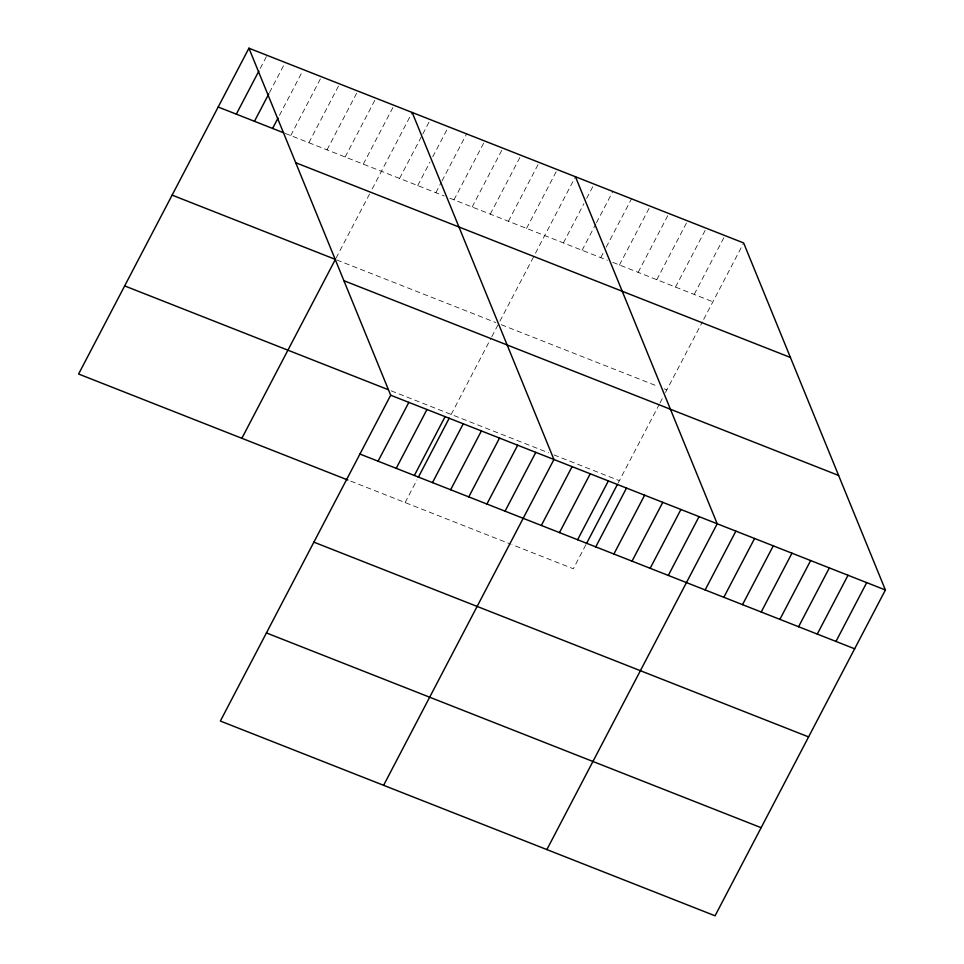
<?xml version="1.0" encoding="UTF-8"?>
<svg xmlns="http://www.w3.org/2000/svg" width="964" height="964" viewBox="0 0 964 964"><rect width="100%" height="100%" fill="white"/><g stroke="black" fill="none" stroke-linecap="round" stroke-linejoin="round"><path stroke-width="0.72" stroke-dasharray="4.82 3.62" d="M260.244 68.408L266.389 56.647M269.498 92.544L284.525 63.793M279.44 115.367L302.672 70.926M290.742 135.587L321.494 76.759M308.878 142.72L339.629 83.904M327.025 149.866L357.764 91.05M345.16 157.012L375.912 98.183M363.295 164.145L394.047 105.329M336.038 258.135L370.911 191.426M372.224 188.908L412.182 112.475M399.578 178.424L422.124 135.297M422.81 133.984L430.33 119.608M417.713 185.57L430.016 162.048M432.752 156.819L448.465 126.754M435.861 192.716L441.319 182.256M442.006 180.943L466.612 133.888M453.996 199.849L484.747 141.033M472.131 206.995L502.883 148.179M490.278 214.129L521.03 155.312M508.414 221.274L539.165 162.458M526.549 228.42L557.3 169.592M405.109 502.557L416.954 479.903M451.176 414.448L491.17 337.93M491.845 336.641L498.629 323.663M499.942 321.157L534.164 255.701M535.478 253.183L575.448 176.737M563.386 242.916L583.883 203.705M586.618 198.476L594.137 184.1M582.075 250.279L595.74 224.13M596.427 222.829L612.827 191.45M600.765 257.629L603.5 252.399M606.223 247.17L631.516 198.813M619.454 264.992L650.206 206.163M638.144 272.342L668.896 213.526M656.833 279.705L687.573 220.889M675.523 287.055L706.263 228.239M694.213 294.418L724.952 235.602M585.811 544.865L573.315 568.772L511.908 544.6M618.057 483.181L659.376 404.145M660.051 402.856L662.762 397.662M665.473 392.481L702.37 321.916M703.684 319.397L743.642 242.952M285.163 133.381L444.223 196.005M449.814 198.21L607.441 260.256M612.779 262.365L712.902 301.78M336.773 259.943L495.845 322.566M501.304 324.723L657.484 386.203M664.16 388.829L666.835 389.89M391.167 390.83L548.624 452.815M553.963 454.912L619.37 480.662M350.691 481.132L510.571 544.082"/><path stroke-width="1.45" d="M248.929 48.2L390.685 395.228L220.358 721.048L715.071 915.8L885.398 589.98L743.642 242.952L248.929 48.2L78.602 374.02L347.896 480.036M236.325 114.162L258.87 71.023M254.46 121.295L268.811 93.857M272.607 128.441L278.066 117.982M241.856 438.295L335.376 259.4L172.122 195.126M378.081 461.178L408.832 402.362M396.216 468.323L426.968 409.507M414.363 475.469L445.103 416.641M418.268 477.385L449.2 418.219M432.499 482.603L463.25 423.786M450.634 489.748L481.385 430.932M468.781 496.894L499.521 438.066M486.916 504.027L517.668 445.211M505.052 511.173L535.803 452.357M383.612 785.311L553.938 459.491L412.182 112.475M541.334 525.452L572.086 466.636M559.469 532.598L590.221 473.77M577.617 539.732L608.368 480.916M586.474 543.6L617.406 484.446M595.752 546.877L626.504 488.061M613.887 554.023L644.639 495.195M632.035 561.156L662.786 502.34M650.17 568.302L680.921 509.486M668.305 575.436L699.057 516.62M546.865 849.585L717.204 523.765L575.448 176.737M705.142 589.944L735.894 531.116M723.831 597.294L754.583 538.478M742.521 604.657L773.273 545.829M761.211 612.007L791.962 553.191M779.9 619.37L810.64 560.554M798.59 626.721L829.329 567.904M817.279 634.083L848.019 575.267M835.969 641.446L866.708 582.618M218.177 107.016L283.765 132.839M295.707 162.723L790.42 357.475M343.907 280.705L838.62 475.457M124.657 285.91L388.384 389.733M390.685 395.228L885.398 589.98M359.933 454.044L854.658 648.796M313.878 542.154L808.591 736.906M266.413 632.938L761.126 827.69"/></g></svg>
